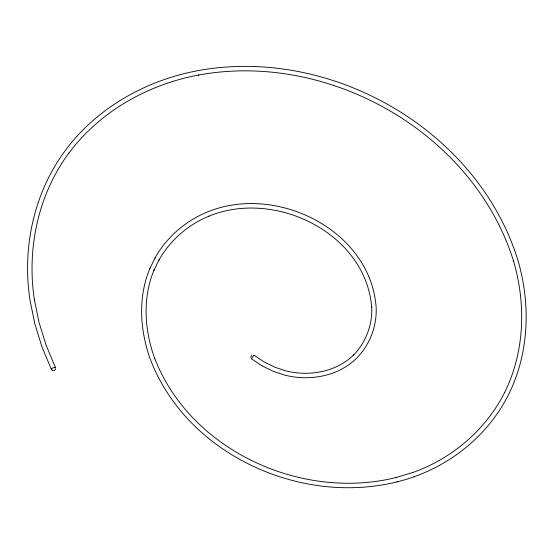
<?xml version="1.0" encoding="UTF-8"?>
<svg xmlns="http://www.w3.org/2000/svg" width="554" height="554" viewBox="0 0 554 554"><rect width="100%" height="100%" fill="white"/><g stroke="black" fill="none" stroke-linecap="round" stroke-linejoin="round"><path stroke-width="0.83" d="M250.623 357.268L251.731 355.086M251.765 358.68C250.664 358.722 254.702 353.937 254.023 355.917M55.545 369.276L54.063 370.744L52.124 370.363M150.072 268.088L149.864 268.51C137.738 297.553 139.885 330.78 150.563 359.913L150.674 360.259C187.37 454.522 300.469 505.85 396.955 481.869L397.301 481.765M154.912 258.199L155.12 257.776C166.664 237.341 185.174 221.115 206.898 212.244L207.258 212.085C275.76 183.471 370.127 229.716 376.131 306.923L376.138 307.304C377.052 325.897 369.934 344.505 356.991 357.863C338.563 376.318 309.928 381.394 285.158 375.238L273.164 371.305L261.841 365.765M149.864 268.51L155.12 257.776M396.955 481.869C444.308 470.415 486.606 438.539 508.454 394.704L508.669 394.303C529.285 352.912 530.774 303.994 517.851 260.055L517.755 259.729C477.236 129.581 330.967 46.162 198.007 70.635L197.681 70.711C145.917 80.33 96.895 107.836 65.303 150.48L65.04 150.861C33.662 193.263 22.056 248.275 29.992 300.095L34.812 323.799L41.965 346.894L51.474 369.601M413.907 476.8L414.281 476.689M254.189 355.246L264.05 361.956L274.853 367.233L286.134 370.938C309.471 376.741 336.361 371.976 353.854 354.754L353.57 355.066C365.855 342.386 372.593 324.713 371.72 307.068L371.72 307.456C365.827 232.943 274.583 188.713 208.581 216.33L208.948 216.171C187.91 224.758 169.988 240.484 158.811 260.276L159.019 259.854L153.908 270.283L154.116 269.86C142.323 298.107 144.428 330.419 154.808 358.75L154.698 358.396C190.694 450.811 301.618 501.01 396.193 477.5L395.847 477.603L412.841 472.527L412.467 472.638C451.919 458.712 485.913 429.807 504.729 392.301L504.521 392.696C524.749 352.088 526.196 304.084 513.516 260.976L513.613 261.301C473.677 133.057 329.512 50.926 198.512 75.046L198.838 74.977C147.918 84.443 99.699 111.506 68.62 153.451L68.883 153.07C38.018 194.779 26.606 248.884 34.41 299.866L34.348 299.444L39.036 322.393L46.1 345.17L55.483 367.593M251.447 358.757L261.89 365.792M52.235 369.774A2.251 0.81 -25.3 0 1 51.799 368.715A2.251 0.81 -25.3 0 1 54.673 367.378A2.251 0.81 -25.3 0 1 55.137 368.424"/></g></svg>
